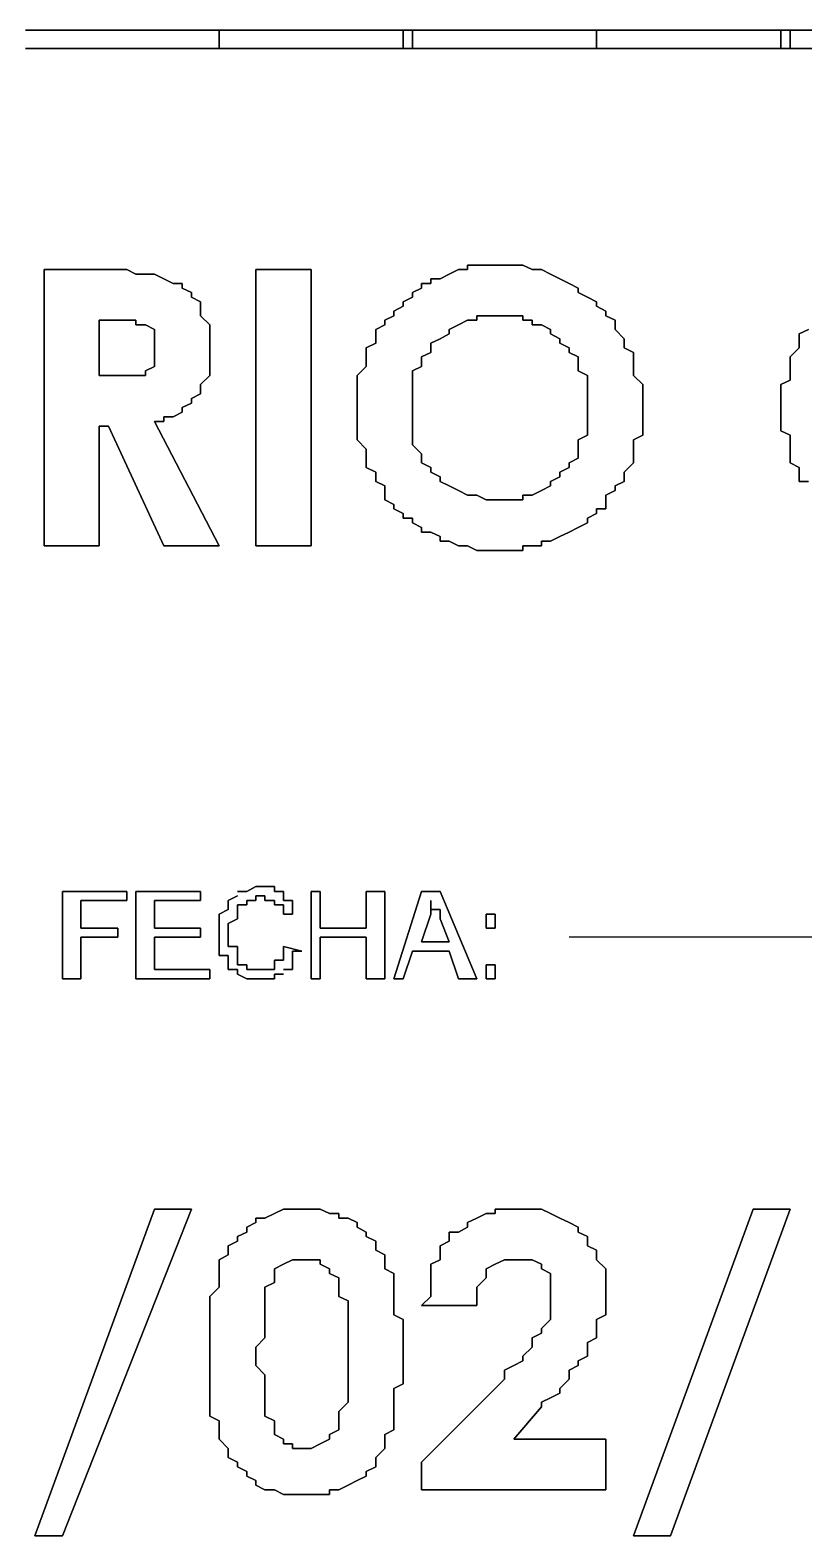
# Model space of a CAD drawing. Header units: metres. Extents: x 2.9 to 42.8, y 1.7 to 28.7.
# Drawn here: x 38.878 to 39.174, y 3.722 to 4.299 of the extents above; entities that cross this region are included whole.
import ezdxf

# ---------------------------------------------------------------- set-up
doc = ezdxf.new("R2010")
doc.units = ezdxf.units.M
doc.layers.add('AMARILLO', color=2, linetype='Continuous')
doc.layers.add('NEGRO', color=7, linetype='Continuous')

msp = doc.modelspace()

# ---------------------------------------------------------------- linework, layer by layer
at = {"layer": 'AMARILLO', "lineweight": -3}
msp.add_lwpolyline([(39.4088, 3.9511), (39.0843, 3.9511)], dxfattribs=at)
at = {"layer": 'NEGRO', "lineweight": -3}
for points in [[(38.9502, 4.2986), (38.8761, 4.2986), (38.9502, 4.2986)], [(38.9502, 4.2986), (38.9502, 4.2915), (38.9502, 4.2986)], [(39.0243, 4.2986), (38.9502, 4.2986), (39.0243, 4.2986)], [(38.9502, 4.2915), (38.9502, 4.2986), (38.9502, 4.2915)], [(39.0207, 4.2986), (39.0207, 4.2915), (39.0207, 4.2986)], [(39.0948, 4.2986), (39.0207, 4.2986), (39.0948, 4.2986)], [(39.0243, 4.2915), (39.0243, 4.2986), (39.0243, 4.2915)], [(39.0948, 4.2986), (39.0948, 4.2915), (39.0948, 4.2986)], [(39.1689, 4.2986), (39.0948, 4.2986), (39.1689, 4.2986)], [(39.0948, 4.2915), (39.0948, 4.2986), (39.0948, 4.2915)], [(39.1654, 4.2986), (39.1654, 4.2915), (39.1654, 4.2986)], [(39.243, 4.2986), (39.1654, 4.2986), (39.243, 4.2986)], [(39.1689, 4.2915), (39.1689, 4.2986), (39.1689, 4.2915)], [(38.8761, 4.2915), (38.9502, 4.2915), (38.8761, 4.2915)], [(38.9502, 4.2915), (39.0243, 4.2915), (38.9502, 4.2915)], [(39.0207, 4.2915), (39.0948, 4.2915), (39.0207, 4.2915)], [(39.0948, 4.2915), (39.1689, 4.2915), (39.0948, 4.2915)], [(39.1654, 4.2915), (39.243, 4.2915), (39.1654, 4.2915)], [(38.8832, 4.2069), (38.8832, 4.101), (38.8832, 4.2069)], [(38.9043, 4.2069), (38.8832, 4.2069), (38.9043, 4.2069)], [(38.9079, 4.2069), (38.9043, 4.2069), (38.9079, 4.2069)], [(38.9114, 4.2069), (38.9079, 4.2069), (38.9114, 4.2069)], [(38.9149, 4.2069), (38.9114, 4.2069), (38.9149, 4.2069)], [(38.9184, 4.2051), (38.9149, 4.2069), (38.9184, 4.2051)], [(38.922, 4.2051), (38.9184, 4.2051), (38.922, 4.2051)], [(38.9255, 4.2051), (38.922, 4.2051), (38.9255, 4.2051)], [(38.929, 4.2033), (38.9255, 4.2051), (38.929, 4.2033)], [(38.9643, 4.2069), (38.9643, 4.101), (38.9643, 4.2069)], [(38.9855, 4.2069), (38.9643, 4.2069), (38.9855, 4.2069)], [(38.9855, 4.101), (38.9855, 4.2069), (38.9855, 4.101)], [(39.0384, 4.2051), (39.0349, 4.2033), (39.0384, 4.2051)], [(39.0419, 4.2069), (39.0384, 4.2051), (39.0419, 4.2069)], [(39.0454, 4.2069), (39.0419, 4.2069), (39.0454, 4.2069)], [(39.049, 4.2086), (39.0454, 4.2086), (39.049, 4.2086)], [(39.0454, 4.2086), (39.0454, 4.2069), (39.0454, 4.2086)], [(39.0525, 4.2086), (39.049, 4.2086), (39.0525, 4.2086)], [(39.056, 4.2086), (39.0525, 4.2086), (39.056, 4.2086)], [(39.0596, 4.2086), (39.056, 4.2086), (39.0596, 4.2086)], [(39.0631, 4.2086), (39.0596, 4.2086), (39.0631, 4.2086)], [(39.0666, 4.2086), (39.0631, 4.2086), (39.0666, 4.2086)], [(39.0701, 4.2069), (39.0666, 4.2086), (39.0701, 4.2069)], [(39.0737, 4.2069), (39.0701, 4.2069), (39.0737, 4.2069)], [(39.0772, 4.2051), (39.0737, 4.2069), (39.0772, 4.2051)], [(39.0807, 4.2033), (39.0772, 4.2051), (39.0807, 4.2033)], [(38.9326, 4.2016), (38.929, 4.2033), (38.9326, 4.2016)], [(38.9361, 4.2016), (38.9326, 4.2016), (38.9361, 4.2016)], [(38.9361, 4.1998), (38.9361, 4.2016), (38.9361, 4.1998)], [(38.9396, 4.1981), (38.9361, 4.1998), (38.9396, 4.1981)], [(39.0278, 4.1998), (39.0243, 4.1981), (39.0278, 4.1998)], [(39.0313, 4.2016), (39.0278, 4.2016), (39.0313, 4.2016)], [(39.0278, 4.2016), (39.0278, 4.1998), (39.0278, 4.2016)], [(39.0349, 4.2033), (39.0313, 4.2033), (39.0349, 4.2033)], [(39.0313, 4.2033), (39.0313, 4.2016), (39.0313, 4.2033)], [(39.0843, 4.2016), (39.0807, 4.2033), (39.0843, 4.2016)], [(39.0878, 4.1998), (39.0843, 4.2016), (39.0878, 4.1998)], [(39.0878, 4.1981), (39.0878, 4.1998), (39.0878, 4.1981)], [(38.9396, 4.1963), (38.9396, 4.1981), (38.9396, 4.1963)], [(38.9431, 4.1945), (38.9396, 4.1963), (38.9431, 4.1945)], [(38.9431, 4.1928), (38.9431, 4.1945), (38.9431, 4.1928)], [(39.0243, 4.1963), (39.0207, 4.1945), (39.0243, 4.1963)], [(39.0207, 4.1945), (39.0207, 4.1928), (39.0207, 4.1945)], [(39.0243, 4.1981), (39.0243, 4.1963), (39.0243, 4.1981)], [(39.0913, 4.1963), (39.0878, 4.1981), (39.0913, 4.1963)], [(39.0948, 4.1945), (39.0913, 4.1963), (39.0948, 4.1945)], [(39.0948, 4.1928), (39.0948, 4.1945), (39.0948, 4.1928)], [(38.9431, 4.191), (38.9431, 4.1928), (38.9431, 4.191)], [(38.9431, 4.1892), (38.9431, 4.191), (38.9431, 4.1892)], [(38.9467, 4.1857), (38.9431, 4.1892), (38.9467, 4.1857)], [(39.0172, 4.1892), (39.0137, 4.1875), (39.0172, 4.1892)], [(39.0207, 4.1928), (39.0172, 4.191), (39.0207, 4.1928)], [(39.0172, 4.191), (39.0172, 4.1892), (39.0172, 4.191)], [(39.049, 4.1875), (39.049, 4.1892), (39.049, 4.1875)], [(39.049, 4.1892), (39.0525, 4.1892), (39.049, 4.1892)], [(39.0525, 4.1892), (39.056, 4.1892), (39.0525, 4.1892)], [(39.056, 4.1892), (39.0596, 4.1892), (39.056, 4.1892)], [(39.0596, 4.1892), (39.0631, 4.1892), (39.0596, 4.1892)], [(39.0631, 4.1892), (39.0666, 4.1892), (39.0631, 4.1892)], [(39.0666, 4.1892), (39.0666, 4.1875), (39.0666, 4.1892)], [(39.0984, 4.191), (39.0948, 4.1928), (39.0984, 4.191)], [(39.0984, 4.1892), (39.0984, 4.191), (39.0984, 4.1892)], [(39.1019, 4.1875), (39.0984, 4.1892), (39.1019, 4.1875)], [(38.9043, 4.1663), (38.9043, 4.1875), (38.9043, 4.1663)], [(38.9043, 4.1875), (38.9114, 4.1875), (38.9043, 4.1875)], [(38.9114, 4.1875), (38.9149, 4.1875), (38.9114, 4.1875)], [(38.9149, 4.1875), (38.9184, 4.1875), (38.9149, 4.1875)], [(38.9184, 4.1875), (38.9184, 4.1857), (38.9184, 4.1875)], [(38.9184, 4.1857), (38.922, 4.1857), (38.9184, 4.1857)], [(38.922, 4.1857), (38.9255, 4.1839), (38.922, 4.1857)], [(38.9255, 4.1839), (38.9255, 4.1822), (38.9255, 4.1839)], [(38.9255, 4.1822), (38.9255, 4.1804), (38.9255, 4.1822)], [(38.9467, 4.1839), (38.9467, 4.1857), (38.9467, 4.1839)], [(38.9467, 4.1822), (38.9467, 4.1839), (38.9467, 4.1822)], [(38.9467, 4.1787), (38.9467, 4.1822), (38.9467, 4.1787)], [(39.0137, 4.1857), (39.0102, 4.1839), (39.0137, 4.1857)], [(39.0102, 4.1839), (39.0102, 4.1822), (39.0102, 4.1839)], [(39.0102, 4.1822), (39.0102, 4.1804), (39.0102, 4.1822)], [(39.0137, 4.1875), (39.0137, 4.1857), (39.0137, 4.1875)], [(39.0349, 4.1804), (39.0384, 4.1822), (39.0349, 4.1804)], [(39.0384, 4.1839), (39.0419, 4.1857), (39.0384, 4.1839)], [(39.0384, 4.1822), (39.0384, 4.1839), (39.0384, 4.1822)], [(39.0419, 4.1857), (39.0454, 4.1875), (39.0419, 4.1857)], [(39.0454, 4.1875), (39.049, 4.1875), (39.0454, 4.1875)], [(39.0666, 4.1875), (39.0701, 4.1875), (39.0666, 4.1875)], [(39.0701, 4.1875), (39.0701, 4.1857), (39.0701, 4.1875)], [(39.0701, 4.1857), (39.0737, 4.1857), (39.0701, 4.1857)], [(39.0737, 4.1857), (39.0772, 4.1839), (39.0737, 4.1857)], [(39.0772, 4.1839), (39.0772, 4.1822), (39.0772, 4.1839)], [(39.0772, 4.1822), (39.0807, 4.1804), (39.0772, 4.1822)], [(39.1019, 4.1857), (39.1019, 4.1875), (39.1019, 4.1857)], [(39.1019, 4.1839), (39.1019, 4.1857), (39.1019, 4.1839)], [(39.1054, 4.1804), (39.1019, 4.1839), (39.1054, 4.1804)], [(39.176, 4.1839), (39.1724, 4.1822), (39.176, 4.1839)], [(39.1724, 4.1822), (39.1724, 4.1804), (39.1724, 4.1822)], [(38.9255, 4.1804), (38.9255, 4.1787), (38.9255, 4.1804)], [(38.9255, 4.1787), (38.9255, 4.1769), (38.9255, 4.1787)], [(38.9255, 4.1769), (38.9255, 4.1734), (38.9255, 4.1769)], [(38.9467, 4.1769), (38.9467, 4.1787), (38.9467, 4.1769)], [(38.9467, 4.1734), (38.9467, 4.1769), (38.9467, 4.1734)], [(39.0102, 4.1787), (39.0066, 4.1769), (39.0102, 4.1787)], [(39.0066, 4.1769), (39.0066, 4.1734), (39.0066, 4.1769)], [(39.0102, 4.1804), (39.0102, 4.1787), (39.0102, 4.1804)], [(39.0313, 4.1787), (39.0349, 4.1804), (39.0313, 4.1787)], [(39.0313, 4.1769), (39.0313, 4.1787), (39.0313, 4.1769)], [(39.0313, 4.1751), (39.0313, 4.1769), (39.0313, 4.1751)], [(39.0807, 4.1804), (39.0807, 4.1787), (39.0807, 4.1804)], [(39.0807, 4.1787), (39.0843, 4.1769), (39.0807, 4.1787)], [(39.0843, 4.1769), (39.0843, 4.1751), (39.0843, 4.1769)], [(39.1054, 4.1787), (39.1054, 4.1804), (39.1054, 4.1787)], [(39.1054, 4.1769), (39.1054, 4.1787), (39.1054, 4.1769)], [(39.1089, 4.1751), (39.1054, 4.1769), (39.1089, 4.1751)], [(39.1724, 4.1769), (39.1689, 4.1734), (39.1724, 4.1769)], [(39.1724, 4.1804), (39.1724, 4.1787), (39.1724, 4.1804)], [(39.1724, 4.1787), (39.1724, 4.1769), (39.1724, 4.1787)], [(38.9255, 4.1734), (38.9255, 4.1716), (38.9255, 4.1734)], [(38.9255, 4.1716), (38.9255, 4.1698), (38.9255, 4.1716)], [(38.9467, 4.1698), (38.9467, 4.1734), (38.9467, 4.1698)], [(39.0066, 4.1734), (39.0066, 4.1716), (39.0066, 4.1734)], [(39.0066, 4.1716), (39.0066, 4.1698), (39.0066, 4.1716)], [(39.0278, 4.1734), (39.0313, 4.1751), (39.0278, 4.1734)], [(39.0278, 4.1716), (39.0278, 4.1734), (39.0278, 4.1716)], [(39.0278, 4.1698), (39.0278, 4.1716), (39.0278, 4.1698)], [(39.0843, 4.1751), (39.0878, 4.1734), (39.0843, 4.1751)], [(39.0878, 4.1734), (39.0878, 4.1698), (39.0878, 4.1734)], [(39.1089, 4.1716), (39.1089, 4.1751), (39.1089, 4.1716)], [(39.1089, 4.1698), (39.1089, 4.1716), (39.1089, 4.1698)], [(39.1689, 4.1734), (39.1689, 4.1716), (39.1689, 4.1734)], [(39.1689, 4.1716), (39.1689, 4.1698), (39.1689, 4.1716)], [(38.9114, 4.1663), (38.9043, 4.1663), (38.9114, 4.1663)], [(38.9149, 4.1663), (38.9114, 4.1663), (38.9149, 4.1663)], [(38.9184, 4.1663), (38.9149, 4.1663), (38.9184, 4.1663)], [(38.922, 4.1663), (38.9184, 4.1663), (38.922, 4.1663)], [(38.9255, 4.1698), (38.922, 4.1681), (38.9255, 4.1698)], [(38.922, 4.1681), (38.922, 4.1663), (38.922, 4.1681)], [(38.9431, 4.1628), (38.9467, 4.1663), (38.9431, 4.1628)], [(38.9467, 4.1681), (38.9467, 4.1698), (38.9467, 4.1681)], [(38.9467, 4.1663), (38.9467, 4.1681), (38.9467, 4.1663)], [(39.0066, 4.1698), (39.0031, 4.1663), (39.0066, 4.1698)], [(39.0031, 4.1663), (39.0031, 4.1645), (39.0031, 4.1663)], [(39.0031, 4.1645), (39.0031, 4.161), (39.0031, 4.1645)], [(39.0243, 4.1681), (39.0278, 4.1698), (39.0243, 4.1681)], [(39.0243, 4.1645), (39.0243, 4.1681), (39.0243, 4.1645)], [(39.0243, 4.1628), (39.0243, 4.1645), (39.0243, 4.1628)], [(39.0878, 4.1698), (39.0878, 4.1681), (39.0878, 4.1698)], [(39.0878, 4.1681), (39.0913, 4.1663), (39.0878, 4.1681)], [(39.0913, 4.1663), (39.0913, 4.1645), (39.0913, 4.1663)], [(39.0913, 4.1645), (39.0913, 4.161), (39.0913, 4.1645)], [(39.1089, 4.1681), (39.1089, 4.1698), (39.1089, 4.1681)], [(39.1089, 4.1663), (39.1089, 4.1681), (39.1089, 4.1663)], [(39.1125, 4.1628), (39.1089, 4.1663), (39.1125, 4.1628)], [(39.1689, 4.1645), (39.1654, 4.1628), (39.1689, 4.1645)], [(39.1689, 4.1698), (39.1689, 4.1663), (39.1689, 4.1698)], [(39.1689, 4.1663), (39.1689, 4.1645), (39.1689, 4.1663)], [(38.9396, 4.1575), (38.9431, 4.1593), (38.9396, 4.1575)], [(38.9431, 4.161), (38.9431, 4.1628), (38.9431, 4.161)], [(38.9431, 4.1593), (38.9431, 4.161), (38.9431, 4.1593)], [(39.0031, 4.161), (39.0031, 4.1593), (39.0031, 4.161)], [(39.0031, 4.1593), (39.0031, 4.1575), (39.0031, 4.1593)], [(39.0243, 4.161), (39.0243, 4.1628), (39.0243, 4.161)], [(39.0243, 4.1575), (39.0243, 4.161), (39.0243, 4.1575)], [(39.0913, 4.161), (39.0913, 4.1593), (39.0913, 4.161)], [(39.0913, 4.1593), (39.0913, 4.1557), (39.0913, 4.1593)], [(39.1125, 4.161), (39.1125, 4.1628), (39.1125, 4.161)], [(39.1125, 4.1575), (39.1125, 4.161), (39.1125, 4.1575)], [(39.1654, 4.1628), (39.1654, 4.1593), (39.1654, 4.1628)], [(39.1654, 4.1593), (39.1654, 4.1575), (39.1654, 4.1593)], [(38.9361, 4.154), (38.9396, 4.1557), (38.9361, 4.154)], [(38.9361, 4.1522), (38.9361, 4.154), (38.9361, 4.1522)], [(38.9396, 4.1557), (38.9396, 4.1575), (38.9396, 4.1557)], [(39.0031, 4.1575), (39.0031, 4.154), (39.0031, 4.1575)], [(39.0031, 4.154), (39.0031, 4.1504), (39.0031, 4.154)], [(39.0243, 4.1557), (39.0243, 4.1575), (39.0243, 4.1557)], [(39.0243, 4.154), (39.0243, 4.1557), (39.0243, 4.154)], [(39.0243, 4.1504), (39.0243, 4.154), (39.0243, 4.1504)], [(39.0913, 4.1557), (39.0913, 4.154), (39.0913, 4.1557)], [(39.0913, 4.154), (39.0913, 4.1504), (39.0913, 4.154)], [(39.1125, 4.1557), (39.1125, 4.1575), (39.1125, 4.1557)], [(39.1125, 4.154), (39.1125, 4.1557), (39.1125, 4.154)], [(39.1125, 4.1504), (39.1125, 4.154), (39.1125, 4.1504)], [(39.1654, 4.1575), (39.1654, 4.154), (39.1654, 4.1575)], [(39.1654, 4.154), (39.1654, 4.1522), (39.1654, 4.154)], [(38.9502, 4.101), (38.9255, 4.1487), (38.9502, 4.101)], [(38.9255, 4.1487), (38.929, 4.1487), (38.9255, 4.1487)], [(38.929, 4.1487), (38.929, 4.1504), (38.929, 4.1487)], [(38.929, 4.1504), (38.9326, 4.1504), (38.929, 4.1504)], [(38.9326, 4.1504), (38.9361, 4.1522), (38.9326, 4.1504)], [(39.0031, 4.1504), (39.0031, 4.1487), (39.0031, 4.1504)], [(39.0031, 4.1487), (39.0031, 4.1451), (39.0031, 4.1487)], [(39.0243, 4.1487), (39.0243, 4.1504), (39.0243, 4.1487)], [(39.0243, 4.1469), (39.0243, 4.1487), (39.0243, 4.1469)], [(39.0913, 4.1504), (39.0913, 4.1487), (39.0913, 4.1504)], [(39.0913, 4.1487), (39.0913, 4.1451), (39.0913, 4.1487)], [(39.1125, 4.1487), (39.1125, 4.1504), (39.1125, 4.1487)], [(39.1125, 4.1469), (39.1125, 4.1487), (39.1125, 4.1469)], [(39.1654, 4.1522), (39.1654, 4.1504), (39.1654, 4.1522)], [(39.1654, 4.1504), (39.1654, 4.1469), (39.1654, 4.1504)], [(38.9043, 4.101), (38.9043, 4.1469), (38.9043, 4.101)], [(38.9043, 4.1469), (38.9079, 4.1469), (38.9043, 4.1469)], [(38.9079, 4.1469), (38.929, 4.101), (38.9079, 4.1469)], [(39.0031, 4.1451), (39.0031, 4.1434), (39.0031, 4.1451)], [(39.0031, 4.1434), (39.0031, 4.1416), (39.0031, 4.1434)], [(39.0031, 4.1416), (39.0066, 4.1381), (39.0031, 4.1416)], [(39.0243, 4.1434), (39.0243, 4.1469), (39.0243, 4.1434)], [(39.0243, 4.1416), (39.0243, 4.1434), (39.0243, 4.1416)], [(39.0243, 4.1398), (39.0243, 4.1416), (39.0243, 4.1398)], [(39.0913, 4.1434), (39.0878, 4.1416), (39.0913, 4.1434)], [(39.0878, 4.1416), (39.0878, 4.1381), (39.0878, 4.1416)], [(39.0913, 4.1451), (39.0913, 4.1434), (39.0913, 4.1451)], [(39.1089, 4.1416), (39.1125, 4.1434), (39.1089, 4.1416)], [(39.1089, 4.1381), (39.1089, 4.1416), (39.1089, 4.1381)], [(39.1125, 4.1434), (39.1125, 4.1469), (39.1125, 4.1434)], [(39.1654, 4.1469), (39.1654, 4.1451), (39.1654, 4.1469)], [(39.1654, 4.1451), (39.1689, 4.1434), (39.1654, 4.1451)], [(39.1689, 4.1434), (39.1689, 4.1398), (39.1689, 4.1434)], [(39.0066, 4.1381), (39.0066, 4.1363), (39.0066, 4.1381)], [(39.0066, 4.1363), (39.0066, 4.1346), (39.0066, 4.1363)], [(39.0278, 4.1363), (39.0243, 4.1398), (39.0278, 4.1363)], [(39.0278, 4.1346), (39.0278, 4.1363), (39.0278, 4.1346)], [(39.0878, 4.1381), (39.0878, 4.1363), (39.0878, 4.1381)], [(39.0878, 4.1363), (39.0878, 4.1346), (39.0878, 4.1363)], [(39.1089, 4.1363), (39.1089, 4.1381), (39.1089, 4.1363)], [(39.1089, 4.1346), (39.1089, 4.1363), (39.1089, 4.1346)], [(39.1689, 4.1398), (39.1689, 4.1381), (39.1689, 4.1398)], [(39.1689, 4.1381), (39.1689, 4.1363), (39.1689, 4.1381)], [(39.1689, 4.1363), (39.1689, 4.1328), (39.1689, 4.1363)], [(39.0066, 4.1346), (39.0066, 4.131), (39.0066, 4.1346)], [(39.0066, 4.131), (39.0102, 4.1293), (39.0066, 4.131)], [(39.0278, 4.1328), (39.0278, 4.1346), (39.0278, 4.1328)], [(39.0313, 4.131), (39.0278, 4.1328), (39.0313, 4.131)], [(39.0313, 4.1293), (39.0313, 4.131), (39.0313, 4.1293)], [(39.0843, 4.131), (39.0807, 4.1293), (39.0843, 4.131)], [(39.0878, 4.1346), (39.0843, 4.1328), (39.0878, 4.1346)], [(39.0843, 4.1328), (39.0843, 4.131), (39.0843, 4.1328)], [(39.1054, 4.1293), (39.1089, 4.1328), (39.1054, 4.1293)], [(39.1089, 4.1328), (39.1089, 4.1346), (39.1089, 4.1328)], [(39.1689, 4.1328), (39.1724, 4.131), (39.1689, 4.1328)], [(39.1724, 4.131), (39.1724, 4.1293), (39.1724, 4.131)], [(39.0102, 4.1293), (39.0102, 4.1275), (39.0102, 4.1293)], [(39.0102, 4.1275), (39.0102, 4.1257), (39.0102, 4.1275)], [(39.0102, 4.1257), (39.0137, 4.124), (39.0102, 4.1257)], [(39.0349, 4.1275), (39.0313, 4.1293), (39.0349, 4.1275)], [(39.0349, 4.1257), (39.0349, 4.1275), (39.0349, 4.1257)], [(39.0384, 4.124), (39.0349, 4.1257), (39.0384, 4.124)], [(39.0807, 4.1275), (39.0772, 4.1257), (39.0807, 4.1275)], [(39.0772, 4.1257), (39.0772, 4.124), (39.0772, 4.1257)], [(39.0807, 4.1293), (39.0807, 4.1275), (39.0807, 4.1293)], [(39.1019, 4.124), (39.1054, 4.1257), (39.1019, 4.124)], [(39.1054, 4.1275), (39.1054, 4.1293), (39.1054, 4.1275)], [(39.1054, 4.1257), (39.1054, 4.1275), (39.1054, 4.1257)], [(39.1724, 4.1293), (39.1724, 4.1257), (39.1724, 4.1293)], [(39.1724, 4.1257), (39.176, 4.1257), (39.1724, 4.1257)], [(39.0137, 4.124), (39.0137, 4.1204), (39.0137, 4.124)], [(39.0137, 4.1204), (39.0137, 4.1187), (39.0137, 4.1204)], [(39.0137, 4.1187), (39.0172, 4.1169), (39.0137, 4.1187)], [(39.0419, 4.1222), (39.0384, 4.124), (39.0419, 4.1222)], [(39.0454, 4.1204), (39.0419, 4.1222), (39.0454, 4.1204)], [(39.049, 4.1204), (39.0454, 4.1204), (39.049, 4.1204)], [(39.0525, 4.1187), (39.049, 4.1204), (39.0525, 4.1187)], [(39.056, 4.1187), (39.0525, 4.1187), (39.056, 4.1187)], [(39.0596, 4.1187), (39.056, 4.1187), (39.0596, 4.1187)], [(39.0631, 4.1187), (39.0596, 4.1187), (39.0631, 4.1187)], [(39.0666, 4.1187), (39.0631, 4.1187), (39.0666, 4.1187)], [(39.0701, 4.1204), (39.0666, 4.1204), (39.0701, 4.1204)], [(39.0666, 4.1204), (39.0666, 4.1187), (39.0666, 4.1204)], [(39.0737, 4.1222), (39.0701, 4.1204), (39.0737, 4.1222)], [(39.0772, 4.124), (39.0737, 4.1222), (39.0772, 4.124)], [(39.0984, 4.1204), (39.1019, 4.1222), (39.0984, 4.1204)], [(39.0984, 4.1169), (39.0984, 4.1204), (39.0984, 4.1169)], [(39.1019, 4.1222), (39.1019, 4.124), (39.1019, 4.1222)], [(39.0172, 4.1169), (39.0172, 4.1152), (39.0172, 4.1169)], [(39.0172, 4.1152), (39.0207, 4.1134), (39.0172, 4.1152)], [(39.0207, 4.1134), (39.0207, 4.1116), (39.0207, 4.1134)], [(39.0913, 4.1116), (39.0948, 4.1134), (39.0913, 4.1116)], [(39.0948, 4.1134), (39.0948, 4.1152), (39.0948, 4.1134)], [(39.0948, 4.1152), (39.0984, 4.1152), (39.0948, 4.1152)], [(39.0984, 4.1152), (39.0984, 4.1169), (39.0984, 4.1152)], [(39.0207, 4.1116), (39.0243, 4.1116), (39.0207, 4.1116)], [(39.0243, 4.1116), (39.0243, 4.1099), (39.0243, 4.1116)], [(39.0243, 4.1099), (39.0278, 4.1081), (39.0243, 4.1099)], [(39.0278, 4.1081), (39.0278, 4.1063), (39.0278, 4.1081)], [(39.0843, 4.1063), (39.0878, 4.1081), (39.0843, 4.1063)], [(39.0878, 4.1081), (39.0913, 4.1099), (39.0878, 4.1081)], [(39.0913, 4.1099), (39.0913, 4.1116), (39.0913, 4.1099)], [(39.0278, 4.1063), (39.0313, 4.1063), (39.0278, 4.1063)], [(39.0313, 4.1063), (39.0349, 4.1046), (39.0313, 4.1063)], [(39.0349, 4.1046), (39.0349, 4.1028), (39.0349, 4.1046)], [(39.0349, 4.1028), (39.0384, 4.1028), (39.0349, 4.1028)], [(39.0384, 4.1028), (39.0419, 4.101), (39.0384, 4.1028)], [(39.0737, 4.101), (39.0737, 4.1028), (39.0737, 4.101)], [(39.0737, 4.1028), (39.0772, 4.1028), (39.0737, 4.1028)], [(39.0772, 4.1028), (39.0807, 4.1046), (39.0772, 4.1028)], [(39.0807, 4.1046), (39.0843, 4.1063), (39.0807, 4.1046)], [(38.8832, 4.101), (38.9043, 4.101), (38.8832, 4.101)], [(38.929, 4.101), (38.9502, 4.101), (38.929, 4.101)], [(38.9643, 4.101), (38.9855, 4.101), (38.9643, 4.101)], [(39.0419, 4.101), (39.0454, 4.101), (39.0419, 4.101)], [(39.0454, 4.101), (39.049, 4.0993), (39.0454, 4.101)], [(39.049, 4.0993), (39.0525, 4.0993), (39.049, 4.0993)], [(39.0525, 4.0993), (39.056, 4.0993), (39.0525, 4.0993)], [(39.056, 4.0993), (39.0596, 4.0993), (39.056, 4.0993)], [(39.0596, 4.0993), (39.0631, 4.0993), (39.0596, 4.0993)], [(39.0631, 4.0993), (39.0666, 4.0993), (39.0631, 4.0993)], [(39.0666, 4.0993), (39.0666, 4.101), (39.0666, 4.0993)], [(39.0666, 4.101), (39.0701, 4.101), (39.0666, 4.101)], [(39.0701, 4.101), (39.0737, 4.101), (39.0701, 4.101)], [(38.9149, 3.9687), (38.8902, 3.9687), (38.9149, 3.9687)], [(38.8902, 3.9687), (38.8902, 3.9352), (38.8902, 3.9687)], [(38.9149, 3.9652), (38.9149, 3.9687), (38.9149, 3.9652)], [(38.9431, 3.9687), (38.9184, 3.9687), (38.9431, 3.9687)], [(38.9184, 3.9687), (38.9184, 3.9352), (38.9184, 3.9687)], [(38.9431, 3.9652), (38.9431, 3.9687), (38.9431, 3.9652)], [(38.9608, 3.9687), (38.9573, 3.9687), (38.9608, 3.9687)], [(38.9643, 3.9705), (38.9608, 3.9687), (38.9643, 3.9705)], [(38.9678, 3.9705), (38.9643, 3.9705), (38.9678, 3.9705)], [(38.9714, 3.9705), (38.9678, 3.9705), (38.9714, 3.9705)], [(38.9714, 3.9687), (38.9714, 3.9705), (38.9714, 3.9687)], [(38.9749, 3.9687), (38.9714, 3.9687), (38.9749, 3.9687)], [(38.9749, 3.967), (38.9749, 3.9687), (38.9749, 3.967)], [(38.989, 3.9687), (38.9855, 3.9687), (38.989, 3.9687)], [(38.9855, 3.9687), (38.9855, 3.9352), (38.9855, 3.9687)], [(38.989, 3.9546), (38.989, 3.9687), (38.989, 3.9546)], [(39.0137, 3.9687), (39.0066, 3.9687), (39.0137, 3.9687)], [(39.0066, 3.9687), (39.0066, 3.9546), (39.0066, 3.9687)], [(39.0137, 3.9352), (39.0137, 3.9687), (39.0137, 3.9352)], [(39.0278, 3.9687), (39.0172, 3.9352), (39.0278, 3.9687)], [(39.0349, 3.9687), (39.0278, 3.9687), (39.0349, 3.9687)], [(39.049, 3.9352), (39.0349, 3.9687), (39.049, 3.9352)], [(38.8973, 3.9546), (38.8973, 3.9652), (38.8973, 3.9546)], [(38.8973, 3.9652), (38.9149, 3.9652), (38.8973, 3.9652)], [(38.9255, 3.9546), (38.9255, 3.9652), (38.9255, 3.9546)], [(38.9255, 3.9652), (38.9431, 3.9652), (38.9255, 3.9652)], [(38.9573, 3.967), (38.9537, 3.9652), (38.9573, 3.967)], [(38.9537, 3.9652), (38.9537, 3.9635), (38.9537, 3.9652)], [(38.9537, 3.9635), (38.9537, 3.9617), (38.9537, 3.9635)], [(38.9573, 3.9617), (38.9573, 3.9635), (38.9573, 3.9617)], [(38.9573, 3.9635), (38.9608, 3.9635), (38.9573, 3.9635)], [(38.9608, 3.9635), (38.9608, 3.9652), (38.9608, 3.9635)], [(38.9608, 3.9652), (38.9643, 3.9652), (38.9608, 3.9652)], [(38.9643, 3.9652), (38.9643, 3.967), (38.9643, 3.9652)], [(38.9643, 3.967), (38.9678, 3.967), (38.9643, 3.967)], [(38.9678, 3.967), (38.9678, 3.9652), (38.9678, 3.967)], [(38.9678, 3.9652), (38.9714, 3.9652), (38.9678, 3.9652)], [(38.9714, 3.9652), (38.9714, 3.9635), (38.9714, 3.9652)], [(38.9714, 3.9635), (38.9749, 3.9635), (38.9714, 3.9635)], [(38.9749, 3.9652), (38.9749, 3.967), (38.9749, 3.9652)], [(38.9784, 3.9652), (38.9749, 3.9652), (38.9784, 3.9652)], [(38.9749, 3.9635), (38.9749, 3.9617), (38.9749, 3.9635)], [(38.9784, 3.9635), (38.9784, 3.9652), (38.9784, 3.9635)], [(38.9784, 3.9617), (38.9784, 3.9635), (38.9784, 3.9617)], [(39.0313, 3.9635), (39.0313, 3.9652), (39.0313, 3.9635)], [(39.0313, 3.9652), (39.0313, 3.9635), (39.0313, 3.9652)], [(39.0313, 3.9617), (39.0313, 3.9635), (39.0313, 3.9617)], [(39.0313, 3.9635), (39.0313, 3.9617), (39.0313, 3.9635)], [(38.9537, 3.9617), (38.9502, 3.9599), (38.9537, 3.9617)], [(38.9502, 3.9599), (38.9502, 3.9582), (38.9502, 3.9599)], [(38.9502, 3.9582), (38.9502, 3.9564), (38.9502, 3.9582)], [(38.9537, 3.9564), (38.9573, 3.9582), (38.9537, 3.9564)], [(38.9573, 3.9599), (38.9573, 3.9617), (38.9573, 3.9599)], [(38.9573, 3.9582), (38.9573, 3.9599), (38.9573, 3.9582)], [(38.9749, 3.9617), (38.9749, 3.9599), (38.9749, 3.9617)], [(38.9749, 3.9599), (38.9784, 3.9599), (38.9749, 3.9599)], [(38.9784, 3.9599), (38.9784, 3.9617), (38.9784, 3.9599)], [(39.0278, 3.9493), (39.0313, 3.9599), (39.0278, 3.9493)], [(39.0313, 3.9599), (39.0313, 3.9617), (39.0313, 3.9599)], [(39.0313, 3.9617), (39.0349, 3.9617), (39.0313, 3.9617)], [(39.0349, 3.9617), (39.0349, 3.9599), (39.0349, 3.9617)], [(39.0349, 3.9599), (39.0349, 3.9582), (39.0349, 3.9599)], [(39.0349, 3.9582), (39.0384, 3.9493), (39.0349, 3.9582)], [(39.056, 3.9599), (39.0525, 3.9599), (39.056, 3.9599)], [(39.0525, 3.9599), (39.0525, 3.9546), (39.0525, 3.9599)], [(39.056, 3.9546), (39.056, 3.9599), (39.056, 3.9546)], [(38.9114, 3.9546), (38.8973, 3.9546), (38.9114, 3.9546)], [(38.8973, 3.9352), (38.8973, 3.9511), (38.8973, 3.9352)], [(38.8973, 3.9511), (38.9114, 3.9511), (38.8973, 3.9511)], [(38.9114, 3.9511), (38.9114, 3.9546), (38.9114, 3.9511)], [(38.9431, 3.9546), (38.9255, 3.9546), (38.9431, 3.9546)], [(38.9255, 3.9388), (38.9255, 3.9511), (38.9255, 3.9388)], [(38.9255, 3.9511), (38.9431, 3.9511), (38.9255, 3.9511)], [(38.9431, 3.9511), (38.9431, 3.9546), (38.9431, 3.9511)], [(38.9502, 3.9564), (38.9502, 3.9546), (38.9502, 3.9564)], [(38.9502, 3.9546), (38.9502, 3.9529), (38.9502, 3.9546)], [(38.9502, 3.9529), (38.9502, 3.9511), (38.9502, 3.9529)], [(38.9502, 3.9511), (38.9502, 3.9493), (38.9502, 3.9511)], [(38.9537, 3.9546), (38.9537, 3.9564), (38.9537, 3.9546)], [(38.9537, 3.9529), (38.9537, 3.9546), (38.9537, 3.9529)], [(38.9537, 3.9511), (38.9537, 3.9529), (38.9537, 3.9511)], [(38.9537, 3.9493), (38.9537, 3.9511), (38.9537, 3.9493)], [(39.0066, 3.9546), (38.989, 3.9546), (39.0066, 3.9546)], [(38.989, 3.9352), (38.989, 3.9511), (38.989, 3.9352)], [(38.989, 3.9511), (39.0066, 3.9511), (38.989, 3.9511)], [(39.0066, 3.9511), (39.0066, 3.9352), (39.0066, 3.9511)], [(39.0525, 3.9546), (39.056, 3.9546), (39.0525, 3.9546)], [(38.9502, 3.9493), (38.9502, 3.9476), (38.9502, 3.9493)], [(38.9502, 3.9476), (38.9502, 3.9458), (38.9502, 3.9476)], [(38.9502, 3.9458), (38.9502, 3.9441), (38.9502, 3.9458)], [(38.9537, 3.9476), (38.9537, 3.9493), (38.9537, 3.9476)], [(38.9573, 3.9476), (38.9537, 3.9476), (38.9573, 3.9476)], [(38.9573, 3.9458), (38.9573, 3.9476), (38.9573, 3.9458)], [(38.9573, 3.9441), (38.9573, 3.9458), (38.9573, 3.9441)], [(38.9749, 3.9476), (38.9749, 3.9458), (38.9749, 3.9476)], [(38.9819, 3.9458), (38.9749, 3.9476), (38.9819, 3.9458)], [(38.9749, 3.9458), (38.9749, 3.9441), (38.9749, 3.9458)], [(38.9784, 3.9441), (38.9784, 3.9458), (38.9784, 3.9441)], [(38.9784, 3.9458), (38.9819, 3.9458), (38.9784, 3.9458)], [(39.0207, 3.9352), (39.0243, 3.9458), (39.0207, 3.9352)], [(39.0243, 3.9458), (39.0384, 3.9458), (39.0243, 3.9458)], [(39.0384, 3.9493), (39.0278, 3.9493), (39.0384, 3.9493)], [(39.0384, 3.9458), (39.0419, 3.9352), (39.0384, 3.9458)], [(38.9502, 3.9441), (38.9537, 3.9441), (38.9502, 3.9441)], [(38.9537, 3.9441), (38.9537, 3.9423), (38.9537, 3.9441)], [(38.9537, 3.9423), (38.9537, 3.9405), (38.9537, 3.9423)], [(38.9537, 3.9405), (38.9537, 3.9388), (38.9537, 3.9405)], [(38.9573, 3.9423), (38.9573, 3.9441), (38.9573, 3.9423)], [(38.9573, 3.9405), (38.9573, 3.9423), (38.9573, 3.9405)], [(38.9608, 3.9405), (38.9573, 3.9405), (38.9608, 3.9405)], [(38.9608, 3.9388), (38.9608, 3.9405), (38.9608, 3.9388)], [(38.9749, 3.9423), (38.9714, 3.9423), (38.9749, 3.9423)], [(38.9714, 3.9423), (38.9714, 3.9405), (38.9714, 3.9423)], [(38.9714, 3.9405), (38.9714, 3.9388), (38.9714, 3.9405)], [(38.9749, 3.9441), (38.9749, 3.9423), (38.9749, 3.9441)], [(38.9784, 3.9423), (38.9784, 3.9441), (38.9784, 3.9423)], [(38.9784, 3.9405), (38.9784, 3.9423), (38.9784, 3.9405)], [(38.9784, 3.9388), (38.9784, 3.9405), (38.9784, 3.9388)], [(39.056, 3.9405), (39.0525, 3.9405), (39.056, 3.9405)], [(39.0525, 3.9405), (39.0525, 3.9352), (39.0525, 3.9405)], [(39.056, 3.9352), (39.056, 3.9405), (39.056, 3.9352)], [(38.8902, 3.9352), (38.8973, 3.9352), (38.8902, 3.9352)], [(38.9184, 3.9352), (38.9467, 3.9352), (38.9184, 3.9352)], [(38.9467, 3.9388), (38.9255, 3.9388), (38.9467, 3.9388)], [(38.9467, 3.9352), (38.9467, 3.9388), (38.9467, 3.9352)], [(38.9537, 3.9388), (38.9573, 3.9388), (38.9537, 3.9388)], [(38.9573, 3.9388), (38.9573, 3.937), (38.9573, 3.9388)], [(38.9573, 3.937), (38.9608, 3.9352), (38.9573, 3.937)], [(38.9643, 3.9388), (38.9608, 3.9388), (38.9643, 3.9388)], [(38.9608, 3.9352), (38.9643, 3.9352), (38.9608, 3.9352)], [(38.9678, 3.9388), (38.9643, 3.9388), (38.9678, 3.9388)], [(38.9643, 3.9352), (38.9678, 3.9352), (38.9643, 3.9352)], [(38.9714, 3.9388), (38.9678, 3.9388), (38.9714, 3.9388)], [(38.9678, 3.9352), (38.9714, 3.9352), (38.9678, 3.9352)], [(38.9714, 3.9352), (38.9714, 3.937), (38.9714, 3.9352)], [(38.9714, 3.937), (38.9749, 3.937), (38.9714, 3.937)], [(38.9749, 3.9388), (38.9784, 3.9388), (38.9749, 3.9388)], [(38.9855, 3.9352), (38.989, 3.9352), (38.9855, 3.9352)], [(39.0066, 3.9352), (39.0137, 3.9352), (39.0066, 3.9352)], [(39.0172, 3.9352), (39.0207, 3.9352), (39.0172, 3.9352)], [(39.0419, 3.9352), (39.049, 3.9352), (39.0419, 3.9352)], [(39.0525, 3.9352), (39.056, 3.9352), (39.0525, 3.9352)], [(38.9255, 3.847), (38.8796, 3.7218), (38.9255, 3.847)], [(38.8902, 3.7218), (38.9396, 3.847), (38.8902, 3.7218)], [(38.9396, 3.847), (38.9255, 3.847), (38.9396, 3.847)], [(38.9643, 3.8418), (38.9608, 3.84), (38.9643, 3.8418)], [(38.9678, 3.8435), (38.9643, 3.8435), (38.9678, 3.8435)], [(38.9643, 3.8435), (38.9643, 3.8418), (38.9643, 3.8435)], [(38.9714, 3.8453), (38.9678, 3.8435), (38.9714, 3.8453)], [(38.9749, 3.847), (38.9714, 3.8453), (38.9749, 3.847)], [(38.9784, 3.847), (38.9749, 3.847), (38.9784, 3.847)], [(38.9819, 3.847), (38.9784, 3.847), (38.9819, 3.847)], [(38.9855, 3.847), (38.9819, 3.847), (38.9855, 3.847)], [(38.989, 3.847), (38.9855, 3.847), (38.989, 3.847)], [(38.9925, 3.8453), (38.989, 3.847), (38.9925, 3.8453)], [(38.9961, 3.8453), (38.9925, 3.8453), (38.9961, 3.8453)], [(38.9961, 3.8435), (38.9961, 3.8453), (38.9961, 3.8435)], [(38.9996, 3.8435), (38.9961, 3.8435), (38.9996, 3.8435)], [(39.0031, 3.8418), (38.9996, 3.8435), (39.0031, 3.8418)], [(39.0031, 3.84), (39.0031, 3.8418), (39.0031, 3.84)], [(39.049, 3.8435), (39.0454, 3.8418), (39.049, 3.8435)], [(39.0454, 3.8418), (39.0454, 3.84), (39.0454, 3.8418)], [(39.0525, 3.8453), (39.049, 3.8435), (39.0525, 3.8453)], [(39.056, 3.8453), (39.0525, 3.8453), (39.056, 3.8453)], [(39.0596, 3.847), (39.056, 3.847), (39.0596, 3.847)], [(39.056, 3.847), (39.056, 3.8453), (39.056, 3.847)], [(39.0631, 3.847), (39.0596, 3.847), (39.0631, 3.847)], [(39.0666, 3.847), (39.0631, 3.847), (39.0666, 3.847)], [(39.0701, 3.847), (39.0666, 3.847), (39.0701, 3.847)], [(39.0737, 3.847), (39.0701, 3.847), (39.0737, 3.847)], [(39.0772, 3.8453), (39.0737, 3.847), (39.0772, 3.8453)], [(39.0807, 3.8435), (39.0772, 3.8453), (39.0807, 3.8435)], [(39.0843, 3.8418), (39.0807, 3.8435), (39.0843, 3.8418)], [(39.0878, 3.84), (39.0843, 3.8418), (39.0878, 3.84)], [(39.1548, 3.847), (39.1089, 3.7218), (39.1548, 3.847)], [(39.1231, 3.7218), (39.1689, 3.847), (39.1231, 3.7218)], [(39.1689, 3.847), (39.1548, 3.847), (39.1689, 3.847)], [(38.9608, 3.8382), (38.9573, 3.8365), (38.9608, 3.8382)], [(38.9573, 3.8365), (38.9573, 3.8347), (38.9573, 3.8365)], [(38.9608, 3.84), (38.9608, 3.8382), (38.9608, 3.84)], [(39.0066, 3.8382), (39.0031, 3.84), (39.0066, 3.8382)], [(39.0066, 3.8365), (39.0066, 3.8382), (39.0066, 3.8365)], [(39.0102, 3.8347), (39.0066, 3.8365), (39.0102, 3.8347)], [(39.0419, 3.8382), (39.0384, 3.8382), (39.0419, 3.8382)], [(39.0384, 3.8382), (39.0384, 3.8365), (39.0384, 3.8382)], [(39.0384, 3.8365), (39.0384, 3.8347), (39.0384, 3.8365)], [(39.0454, 3.84), (39.0419, 3.8382), (39.0454, 3.84)], [(39.0878, 3.8382), (39.0878, 3.84), (39.0878, 3.8382)], [(39.0913, 3.8365), (39.0878, 3.8382), (39.0913, 3.8365)], [(39.0913, 3.8347), (39.0913, 3.8365), (39.0913, 3.8347)], [(38.9573, 3.8347), (38.9537, 3.8329), (38.9573, 3.8347)], [(38.9537, 3.8329), (38.9537, 3.8312), (38.9537, 3.8329)], [(38.9537, 3.8312), (38.9537, 3.8294), (38.9537, 3.8312)], [(39.0102, 3.8329), (39.0102, 3.8347), (39.0102, 3.8329)], [(39.0102, 3.8312), (39.0102, 3.8329), (39.0102, 3.8312)], [(39.0137, 3.8294), (39.0102, 3.8312), (39.0137, 3.8294)], [(39.0384, 3.8347), (39.0349, 3.8329), (39.0384, 3.8347)], [(39.0349, 3.8329), (39.0349, 3.8312), (39.0349, 3.8329)], [(39.0349, 3.8312), (39.0349, 3.8276), (39.0349, 3.8312)], [(39.0913, 3.8329), (39.0913, 3.8347), (39.0913, 3.8329)], [(39.0948, 3.8312), (39.0913, 3.8329), (39.0948, 3.8312)], [(39.0948, 3.8294), (39.0948, 3.8312), (39.0948, 3.8294)], [(38.9537, 3.8294), (38.9502, 3.8276), (38.9537, 3.8294)], [(38.9502, 3.8276), (38.9502, 3.8259), (38.9502, 3.8276)], [(38.9502, 3.8259), (38.9502, 3.8241), (38.9502, 3.8259)], [(38.9714, 3.8241), (38.9749, 3.8259), (38.9714, 3.8241)], [(38.9749, 3.8259), (38.9784, 3.8276), (38.9749, 3.8259)], [(38.9784, 3.8276), (38.9819, 3.8276), (38.9784, 3.8276)], [(38.9819, 3.8276), (38.9855, 3.8276), (38.9819, 3.8276)], [(38.9855, 3.8276), (38.989, 3.8276), (38.9855, 3.8276)], [(38.989, 3.8276), (38.989, 3.8259), (38.989, 3.8276)], [(38.989, 3.8259), (38.9925, 3.8241), (38.989, 3.8259)], [(39.0137, 3.8259), (39.0137, 3.8294), (39.0137, 3.8259)], [(39.0137, 3.8241), (39.0137, 3.8259), (39.0137, 3.8241)], [(39.0349, 3.8276), (39.0313, 3.8259), (39.0349, 3.8276)], [(39.0313, 3.8259), (39.0313, 3.8241), (39.0313, 3.8259)], [(39.0525, 3.8241), (39.056, 3.8259), (39.0525, 3.8241)], [(39.056, 3.8259), (39.0596, 3.8276), (39.056, 3.8259)], [(39.0596, 3.8276), (39.0631, 3.8276), (39.0596, 3.8276)], [(39.0631, 3.8276), (39.0666, 3.8276), (39.0631, 3.8276)], [(39.0666, 3.8276), (39.0701, 3.8276), (39.0666, 3.8276)], [(39.0701, 3.8276), (39.0737, 3.8259), (39.0701, 3.8276)], [(39.0737, 3.8259), (39.0737, 3.8241), (39.0737, 3.8259)], [(39.0948, 3.8276), (39.0948, 3.8294), (39.0948, 3.8276)], [(39.0984, 3.8241), (39.0948, 3.8276), (39.0984, 3.8241)], [(38.9502, 3.8241), (38.9502, 3.8206), (38.9502, 3.8241)], [(38.9502, 3.8206), (38.9502, 3.8188), (38.9502, 3.8206)], [(38.9502, 3.8188), (38.9502, 3.8171), (38.9502, 3.8188)], [(38.9678, 3.8171), (38.9714, 3.8188), (38.9678, 3.8171)], [(38.9714, 3.8223), (38.9714, 3.8241), (38.9714, 3.8223)], [(38.9714, 3.8188), (38.9714, 3.8223), (38.9714, 3.8188)], [(38.9925, 3.8241), (38.9925, 3.8223), (38.9925, 3.8241)], [(38.9925, 3.8223), (38.9961, 3.8206), (38.9925, 3.8223)], [(38.9961, 3.8206), (38.9961, 3.8188), (38.9961, 3.8206)], [(38.9961, 3.8188), (38.9961, 3.8171), (38.9961, 3.8188)], [(39.0172, 3.8223), (39.0137, 3.8241), (39.0172, 3.8223)], [(39.0172, 3.8206), (39.0172, 3.8223), (39.0172, 3.8206)], [(39.0172, 3.8188), (39.0172, 3.8206), (39.0172, 3.8188)], [(39.0172, 3.8171), (39.0172, 3.8188), (39.0172, 3.8171)], [(39.0313, 3.8241), (39.0313, 3.8206), (39.0313, 3.8241)], [(39.0313, 3.8206), (39.0313, 3.8188), (39.0313, 3.8206)], [(39.0313, 3.8188), (39.0313, 3.8171), (39.0313, 3.8188)], [(39.049, 3.8171), (39.0525, 3.8206), (39.049, 3.8171)], [(39.0525, 3.8223), (39.0525, 3.8241), (39.0525, 3.8223)], [(39.0525, 3.8206), (39.0525, 3.8223), (39.0525, 3.8206)], [(39.0737, 3.8241), (39.0772, 3.8223), (39.0737, 3.8241)], [(39.0772, 3.8223), (39.0772, 3.8188), (39.0772, 3.8223)], [(39.0772, 3.8188), (39.0772, 3.8171), (39.0772, 3.8188)], [(39.0984, 3.8223), (39.0984, 3.8241), (39.0984, 3.8223)], [(39.0984, 3.8188), (39.0984, 3.8223), (39.0984, 3.8188)], [(39.0984, 3.8171), (39.0984, 3.8188), (39.0984, 3.8171)], [(38.9502, 3.8171), (38.9467, 3.8135), (38.9502, 3.8171)], [(38.9467, 3.8135), (38.9467, 3.8118), (38.9467, 3.8135)], [(38.9678, 3.8135), (38.9678, 3.8171), (38.9678, 3.8135)], [(38.9678, 3.8118), (38.9678, 3.8135), (38.9678, 3.8118)], [(38.9961, 3.8171), (38.9961, 3.8135), (38.9961, 3.8171)], [(38.9961, 3.8135), (38.9996, 3.8118), (38.9961, 3.8135)], [(39.0172, 3.8135), (39.0172, 3.8171), (39.0172, 3.8135)], [(39.0172, 3.8118), (39.0172, 3.8135), (39.0172, 3.8118)], [(39.0313, 3.8135), (39.0278, 3.81), (39.0313, 3.8135)], [(39.0313, 3.8171), (39.0313, 3.8135), (39.0313, 3.8171)], [(39.049, 3.8153), (39.049, 3.8171), (39.049, 3.8153)], [(39.049, 3.8118), (39.049, 3.8153), (39.049, 3.8118)], [(39.0772, 3.8171), (39.0772, 3.8153), (39.0772, 3.8171)], [(39.0772, 3.8153), (39.0772, 3.8135), (39.0772, 3.8153)], [(39.0772, 3.8135), (39.0772, 3.8118), (39.0772, 3.8135)], [(39.0984, 3.8153), (39.0984, 3.8171), (39.0984, 3.8153)], [(39.0984, 3.8135), (39.0984, 3.8153), (39.0984, 3.8135)], [(39.0984, 3.8118), (39.0984, 3.8135), (39.0984, 3.8118)], [(38.9467, 3.8118), (38.9467, 3.81), (38.9467, 3.8118)], [(38.9467, 3.81), (38.9467, 3.8065), (38.9467, 3.81)], [(38.9678, 3.81), (38.9678, 3.8118), (38.9678, 3.81)], [(38.9678, 3.8082), (38.9678, 3.81), (38.9678, 3.8082)], [(38.9678, 3.8065), (38.9678, 3.8082), (38.9678, 3.8065)], [(38.9996, 3.8118), (38.9996, 3.81), (38.9996, 3.8118)], [(38.9996, 3.81), (38.9996, 3.8065), (38.9996, 3.81)], [(39.0172, 3.81), (39.0172, 3.8118), (39.0172, 3.81)], [(39.0172, 3.8065), (39.0172, 3.81), (39.0172, 3.8065)], [(39.0278, 3.81), (39.049, 3.81), (39.0278, 3.81)], [(39.049, 3.81), (39.049, 3.8118), (39.049, 3.81)], [(39.0772, 3.8118), (39.0772, 3.8082), (39.0772, 3.8118)], [(39.0772, 3.8082), (39.0772, 3.8065), (39.0772, 3.8082)], [(39.0984, 3.81), (39.0984, 3.8118), (39.0984, 3.81)], [(39.0984, 3.8065), (39.0984, 3.81), (39.0984, 3.8065)], [(38.9467, 3.8065), (38.9467, 3.8029), (38.9467, 3.8065)], [(38.9467, 3.8029), (38.9467, 3.8012), (38.9467, 3.8029)], [(38.9467, 3.8012), (38.9467, 3.7977), (38.9467, 3.8012)], [(38.9678, 3.8029), (38.9678, 3.8065), (38.9678, 3.8029)], [(38.9678, 3.8012), (38.9678, 3.8029), (38.9678, 3.8012)], [(38.9678, 3.7977), (38.9678, 3.8012), (38.9678, 3.7977)], [(38.9996, 3.8065), (38.9996, 3.8047), (38.9996, 3.8065)], [(38.9996, 3.8047), (38.9996, 3.8012), (38.9996, 3.8047)], [(38.9996, 3.8012), (38.9996, 3.7994), (38.9996, 3.8012)], [(39.0207, 3.8047), (39.0172, 3.8065), (39.0207, 3.8047)], [(39.0207, 3.8012), (39.0207, 3.8047), (39.0207, 3.8012)], [(39.0207, 3.7977), (39.0207, 3.8012), (39.0207, 3.7977)], [(39.0772, 3.8047), (39.0737, 3.8012), (39.0772, 3.8047)], [(39.0737, 3.8012), (39.0737, 3.7994), (39.0737, 3.8012)], [(39.0772, 3.8065), (39.0772, 3.8047), (39.0772, 3.8065)], [(39.0948, 3.8047), (39.0984, 3.8065), (39.0948, 3.8047)], [(39.0948, 3.8012), (39.0948, 3.8047), (39.0948, 3.8012)], [(39.0948, 3.7994), (39.0948, 3.8012), (39.0948, 3.7994)], [(38.9467, 3.7977), (38.9467, 3.7941), (38.9467, 3.7977)], [(38.9643, 3.7941), (38.9678, 3.7977), (38.9643, 3.7941)], [(38.9996, 3.7994), (38.9996, 3.7959), (38.9996, 3.7994)], [(38.9996, 3.7959), (38.9996, 3.7924), (38.9996, 3.7959)], [(39.0207, 3.7959), (39.0207, 3.7977), (39.0207, 3.7959)], [(39.0207, 3.7924), (39.0207, 3.7959), (39.0207, 3.7924)], [(39.0737, 3.7994), (39.0701, 3.7977), (39.0737, 3.7994)], [(39.0701, 3.7977), (39.0701, 3.7959), (39.0701, 3.7977)], [(39.0701, 3.7959), (39.0701, 3.7941), (39.0701, 3.7959)], [(39.0913, 3.7959), (39.0948, 3.7977), (39.0913, 3.7959)], [(39.0913, 3.7941), (39.0913, 3.7959), (39.0913, 3.7941)], [(39.0948, 3.7977), (39.0948, 3.7994), (39.0948, 3.7977)], [(38.9467, 3.7941), (38.9467, 3.7906), (38.9467, 3.7941)], [(38.9467, 3.7906), (38.9467, 3.7888), (38.9467, 3.7906)], [(38.9643, 3.7924), (38.9643, 3.7941), (38.9643, 3.7924)], [(38.9643, 3.7906), (38.9643, 3.7924), (38.9643, 3.7906)], [(38.9643, 3.7871), (38.9643, 3.7906), (38.9643, 3.7871)], [(38.9996, 3.7924), (38.9996, 3.7888), (38.9996, 3.7924)], [(39.0207, 3.7888), (39.0207, 3.7924), (39.0207, 3.7888)], [(39.0701, 3.7941), (39.0666, 3.7906), (39.0701, 3.7941)], [(39.0666, 3.7906), (39.0666, 3.7888), (39.0666, 3.7906)], [(39.0878, 3.7888), (39.0913, 3.7906), (39.0878, 3.7888)], [(39.0913, 3.7924), (39.0913, 3.7941), (39.0913, 3.7924)], [(39.0913, 3.7906), (39.0913, 3.7924), (39.0913, 3.7906)], [(38.9467, 3.7888), (38.9467, 3.7853), (38.9467, 3.7888)], [(38.9467, 3.7853), (38.9467, 3.7818), (38.9467, 3.7853)], [(38.9678, 3.7835), (38.9643, 3.7871), (38.9678, 3.7835)], [(38.9996, 3.7888), (38.9996, 3.7853), (38.9996, 3.7888)], [(38.9996, 3.7853), (38.9996, 3.7835), (38.9996, 3.7853)], [(39.0207, 3.7853), (39.0207, 3.7888), (39.0207, 3.7853)], [(39.0207, 3.7835), (39.0207, 3.7853), (39.0207, 3.7835)], [(39.0631, 3.7871), (39.0596, 3.7853), (39.0631, 3.7871)], [(39.0596, 3.7853), (39.0596, 3.7818), (39.0596, 3.7853)], [(39.0666, 3.7888), (39.0631, 3.7871), (39.0666, 3.7888)], [(39.0843, 3.7853), (39.0878, 3.7871), (39.0843, 3.7853)], [(39.0843, 3.7835), (39.0843, 3.7853), (39.0843, 3.7835)], [(39.0878, 3.7871), (39.0878, 3.7888), (39.0878, 3.7871)], [(38.9467, 3.7818), (38.9467, 3.78), (38.9467, 3.7818)], [(38.9467, 3.78), (38.9467, 3.7765), (38.9467, 3.78)], [(38.9678, 3.7818), (38.9678, 3.7835), (38.9678, 3.7818)], [(38.9678, 3.7782), (38.9678, 3.7818), (38.9678, 3.7782)], [(38.9678, 3.7747), (38.9678, 3.7782), (38.9678, 3.7747)], [(38.9996, 3.7835), (38.9996, 3.78), (38.9996, 3.7835)], [(38.9996, 3.78), (38.9996, 3.7765), (38.9996, 3.78)], [(39.0172, 3.7782), (39.0207, 3.78), (39.0172, 3.7782)], [(39.0172, 3.7747), (39.0172, 3.7782), (39.0172, 3.7747)], [(39.0207, 3.78), (39.0207, 3.7835), (39.0207, 3.78)], [(39.0596, 3.7818), (39.0278, 3.75), (39.0596, 3.7818)], [(39.0807, 3.7782), (39.0843, 3.7818), (39.0807, 3.7782)], [(39.0807, 3.7765), (39.0807, 3.7782), (39.0807, 3.7765)], [(39.0843, 3.7818), (39.0843, 3.7835), (39.0843, 3.7818)], [(38.9467, 3.7765), (38.9467, 3.7747), (38.9467, 3.7765)], [(38.9467, 3.7747), (38.9467, 3.7712), (38.9467, 3.7747)], [(38.9678, 3.773), (38.9678, 3.7747), (38.9678, 3.773)], [(38.9678, 3.7712), (38.9678, 3.773), (38.9678, 3.7712)], [(38.9996, 3.773), (38.9961, 3.7694), (38.9996, 3.773)], [(38.9996, 3.7765), (38.9996, 3.7747), (38.9996, 3.7765)], [(38.9996, 3.7747), (38.9996, 3.773), (38.9996, 3.7747)], [(39.0172, 3.773), (39.0172, 3.7747), (39.0172, 3.773)], [(39.0172, 3.7694), (39.0172, 3.773), (39.0172, 3.7694)], [(39.0737, 3.773), (39.0772, 3.7747), (39.0737, 3.773)], [(39.0737, 3.7712), (39.0737, 3.773), (39.0737, 3.7712)], [(39.0772, 3.7747), (39.0807, 3.7765), (39.0772, 3.7747)], [(38.9467, 3.7712), (38.9467, 3.7694), (38.9467, 3.7712)], [(38.9467, 3.7694), (38.9467, 3.7677), (38.9467, 3.7694)], [(38.9467, 3.7677), (38.9502, 3.7659), (38.9467, 3.7677)], [(38.9678, 3.7694), (38.9678, 3.7712), (38.9678, 3.7694)], [(38.9678, 3.7677), (38.9678, 3.7694), (38.9678, 3.7677)], [(38.9714, 3.7659), (38.9678, 3.7677), (38.9714, 3.7659)], [(38.9961, 3.7694), (38.9961, 3.7677), (38.9961, 3.7694)], [(38.9961, 3.7677), (38.9961, 3.7659), (38.9961, 3.7677)], [(39.0172, 3.7677), (39.0172, 3.7694), (39.0172, 3.7677)], [(39.0172, 3.7659), (39.0172, 3.7677), (39.0172, 3.7659)], [(39.0631, 3.7588), (39.0737, 3.7712), (39.0631, 3.7588)], [(38.9502, 3.7659), (38.9502, 3.7624), (38.9502, 3.7659)], [(38.9502, 3.7624), (38.9502, 3.7606), (38.9502, 3.7624)], [(38.9714, 3.7641), (38.9714, 3.7659), (38.9714, 3.7641)], [(38.9714, 3.7606), (38.9714, 3.7641), (38.9714, 3.7606)], [(38.9961, 3.7624), (38.9925, 3.7606), (38.9961, 3.7624)], [(38.9961, 3.7659), (38.9961, 3.7641), (38.9961, 3.7659)], [(38.9961, 3.7641), (38.9961, 3.7624), (38.9961, 3.7641)], [(39.0137, 3.7606), (39.0172, 3.7624), (39.0137, 3.7606)], [(39.0172, 3.7641), (39.0172, 3.7659), (39.0172, 3.7641)], [(39.0172, 3.7624), (39.0172, 3.7641), (39.0172, 3.7624)], [(38.9502, 3.7606), (38.9502, 3.7588), (38.9502, 3.7606)], [(38.9502, 3.7588), (38.9537, 3.7553), (38.9502, 3.7588)], [(38.9537, 3.7553), (38.9537, 3.7536), (38.9537, 3.7553)], [(38.9749, 3.7588), (38.9714, 3.7606), (38.9749, 3.7588)], [(38.9749, 3.7571), (38.9749, 3.7588), (38.9749, 3.7571)], [(38.9784, 3.7571), (38.9749, 3.7571), (38.9784, 3.7571)], [(38.9784, 3.7553), (38.9784, 3.7571), (38.9784, 3.7553)], [(38.9819, 3.7553), (38.9784, 3.7553), (38.9819, 3.7553)], [(38.9855, 3.7553), (38.9819, 3.7553), (38.9855, 3.7553)], [(38.989, 3.7571), (38.9855, 3.7553), (38.989, 3.7571)], [(38.9925, 3.7588), (38.989, 3.7571), (38.9925, 3.7588)], [(38.9925, 3.7606), (38.9925, 3.7588), (38.9925, 3.7606)], [(39.0102, 3.7518), (39.0137, 3.7553), (39.0102, 3.7518)], [(39.0137, 3.7571), (39.0137, 3.7606), (39.0137, 3.7571)], [(39.0137, 3.7553), (39.0137, 3.7571), (39.0137, 3.7553)], [(39.0984, 3.7588), (39.0631, 3.7588), (39.0984, 3.7588)], [(39.0984, 3.7394), (39.0984, 3.7588), (39.0984, 3.7394)], [(38.9537, 3.7536), (38.9537, 3.7518), (38.9537, 3.7536)], [(38.9537, 3.7518), (38.9573, 3.75), (38.9537, 3.7518)], [(38.9573, 3.75), (38.9573, 3.7483), (38.9573, 3.75)], [(39.0102, 3.75), (39.0102, 3.7518), (39.0102, 3.75)], [(39.0102, 3.7483), (39.0102, 3.75), (39.0102, 3.7483)], [(39.0278, 3.75), (39.0278, 3.7394), (39.0278, 3.75)], [(38.9573, 3.7483), (38.9608, 3.7465), (38.9573, 3.7483)], [(38.9608, 3.7465), (38.9608, 3.7447), (38.9608, 3.7465)], [(38.9608, 3.7447), (38.9643, 3.743), (38.9608, 3.7447)], [(39.0031, 3.743), (39.0066, 3.7447), (39.0031, 3.743)], [(39.0066, 3.7465), (39.0102, 3.7483), (39.0066, 3.7465)], [(39.0066, 3.7447), (39.0066, 3.7465), (39.0066, 3.7447)], [(38.9643, 3.743), (38.9643, 3.7412), (38.9643, 3.743)], [(38.9643, 3.7412), (38.9678, 3.7394), (38.9643, 3.7412)], [(38.9678, 3.7394), (38.9714, 3.7394), (38.9678, 3.7394)], [(38.9714, 3.7394), (38.9749, 3.7377), (38.9714, 3.7394)], [(38.9749, 3.7377), (38.9784, 3.7377), (38.9749, 3.7377)], [(38.9784, 3.7377), (38.9819, 3.7377), (38.9784, 3.7377)], [(38.9819, 3.7377), (38.9855, 3.7377), (38.9819, 3.7377)], [(38.9855, 3.7377), (38.989, 3.7377), (38.9855, 3.7377)], [(38.989, 3.7377), (38.9925, 3.7377), (38.989, 3.7377)], [(38.9925, 3.7377), (38.9925, 3.7394), (38.9925, 3.7377)], [(38.9925, 3.7394), (38.9961, 3.7394), (38.9925, 3.7394)], [(38.9961, 3.7394), (38.9996, 3.7412), (38.9961, 3.7394)], [(38.9996, 3.7412), (39.0031, 3.743), (38.9996, 3.7412)], [(39.0278, 3.7394), (39.0984, 3.7394), (39.0278, 3.7394)], [(38.8796, 3.7218), (38.8902, 3.7218), (38.8796, 3.7218)], [(39.1089, 3.7218), (39.1231, 3.7218), (39.1089, 3.7218)]]:
    msp.add_lwpolyline(points, dxfattribs=at)

doc.saveas('drawing.dxf')
